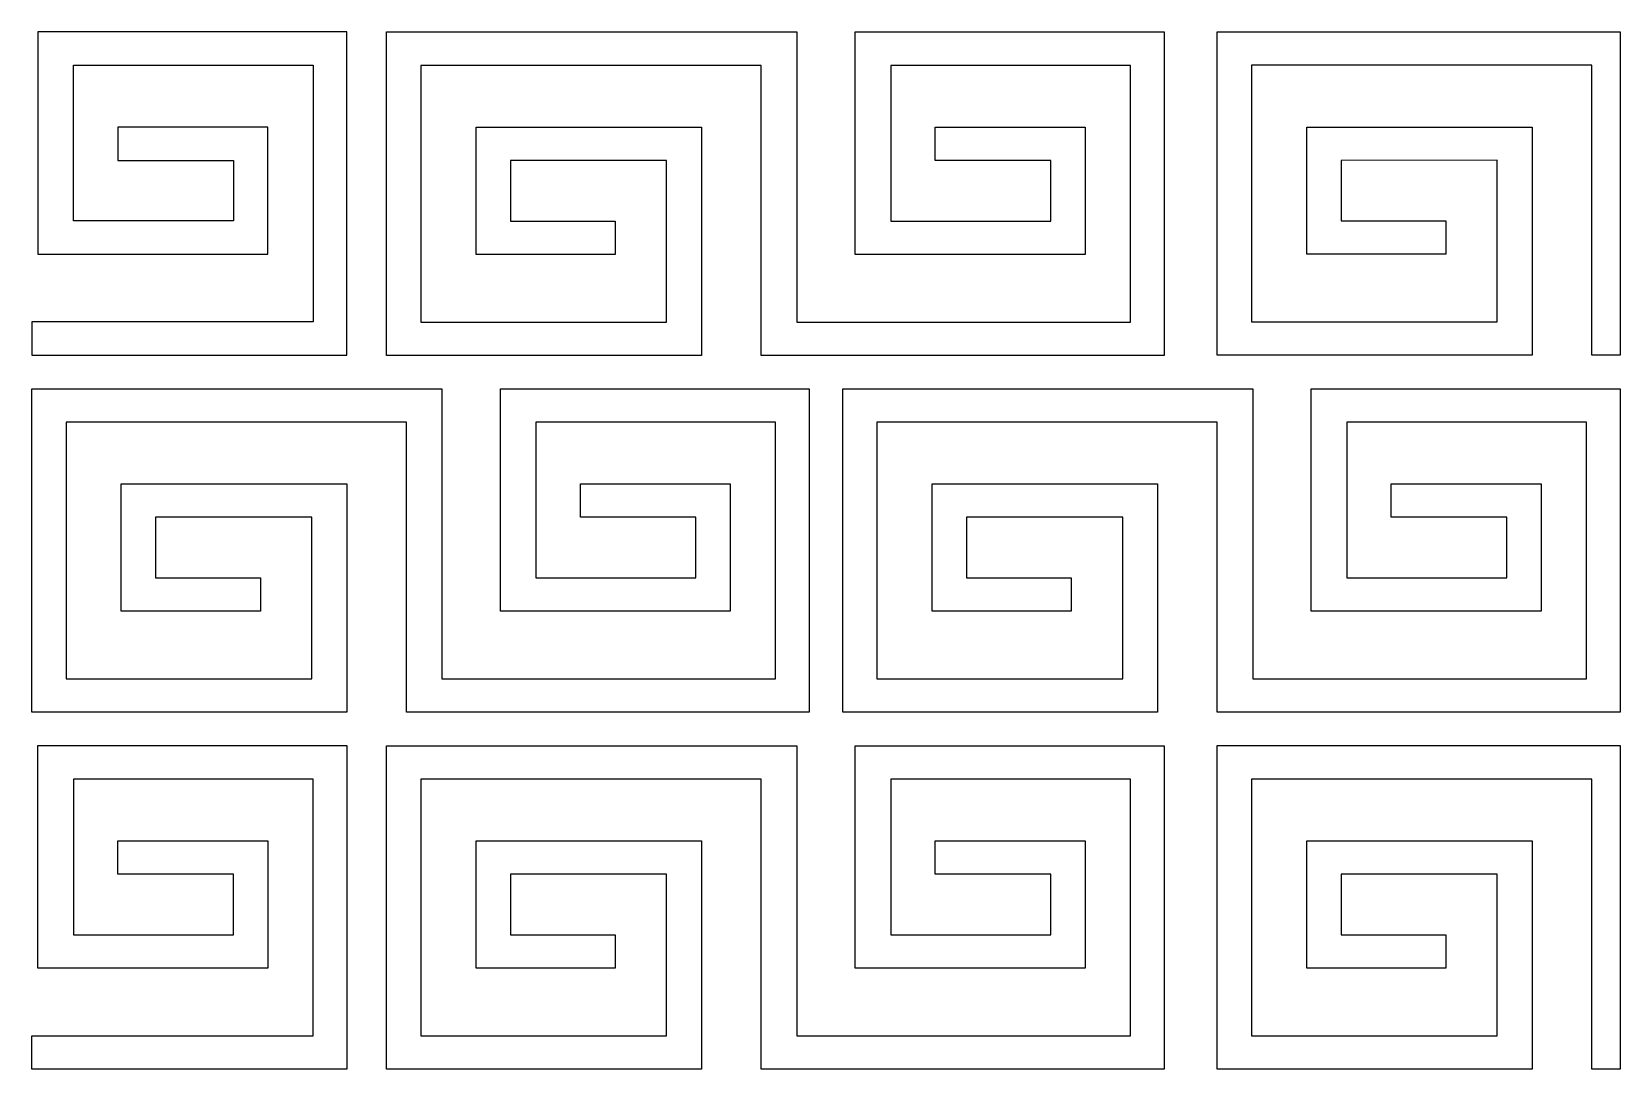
# Model space of a CAD drawing. Header units: centimetres. Extents: x -91 to 91, y -115 to 115.
# Drawn here: x -90.8 to -5.1, y 0.9 to 56.9 of the extents above; entities that cross this region are included whole.
import ezdxf

# ---------------------------------------------------------------- set-up
doc = ezdxf.new("R2010")
doc.units = ezdxf.units.CM
doc.header["$MEASUREMENT"] = 0
doc.layers.add('layer 1', color=7, linetype='Continuous')

msp = doc.modelspace()

# ---------------------------------------------------------------- linework, layer by layer
at = {"layer": 'layer 1', "color": 242}
for points, knots in [([(-90.81109, 41.20222), (-90.81109, 41.20222), (-75.63566, 41.20219), (-75.63566, 41.20219), (-75.63566, 41.20219), (-75.63566, 41.20219), (-75.63565, 55.04569), (-75.63565, 55.04569), (-75.63565, 55.04569), (-75.63565, 55.04569), (-88.56406, 55.04569), (-88.56406, 55.04569), (-88.56406, 55.04569), (-88.56406, 55.04569), (-88.56405, 46.64903), (-88.56405, 46.64903), (-88.56405, 46.64903), (-88.56405, 46.64903), (-79.93376, 46.64903), (-79.93376, 46.64903), (-79.93376, 46.64903), (-79.93376, 46.64903), (-79.93393, 49.91779), (-79.93393, 49.91779), (-79.93393, 49.91779), (-79.93393, 49.91779), (-86.16654, 49.91735), (-86.16654, 49.91735), (-86.16654, 49.91735), (-86.16654, 49.91735), (-86.16654, 51.7156), (-86.16654, 51.7156), (-86.16654, 51.7156), (-86.16654, 51.7156), (-78.08393, 51.7156), (-78.08393, 51.7156), (-78.08393, 51.7156), (-78.08393, 51.7156), (-78.08393, 44.84756), (-78.08393, 44.84756), (-78.08393, 44.84756), (-78.08393, 44.84756), (-90.48199, 44.84756), (-90.48199, 44.84756), (-90.48199, 44.84756), (-90.48199, 44.84756), (-90.48199, 56.85307), (-90.48199, 56.85307), (-90.48199, 56.85307), (-90.48199, 56.85307), (-73.82049, 56.85307), (-73.82049, 56.85307), (-73.82049, 56.85307), (-73.82049, 56.85307), (-73.82049, 39.40125), (-73.82049, 39.40125), (-73.82049, 39.40125), (-73.82049, 39.40125), (-90.81109, 39.4012), (-90.81109, 39.4012), (-90.81109, 39.4012), (-90.81109, 39.4012), (-90.81109, 41.20222), (-90.81109, 41.20222)], [0, 0, 0, 0, 0.05882353, 0.05882353, 0.05882353, 0.05882353, 0.11764706, 0.11764706, 0.11764706, 0.11764706, 0.17647059, 0.17647059, 0.17647059, 0.17647059, 0.23529412, 0.23529412, 0.23529412, 0.23529412, 0.29411765, 0.29411765, 0.29411765, 0.29411765, 0.35294118, 0.35294118, 0.35294118, 0.35294118, 0.41176471, 0.41176471, 0.41176471, 0.41176471, 0.47058824, 0.47058824, 0.47058824, 0.47058824, 0.52941176, 0.52941176, 0.52941176, 0.52941176, 0.58823529, 0.58823529, 0.58823529, 0.58823529, 0.64705882, 0.64705882, 0.64705882, 0.64705882, 0.70588235, 0.70588235, 0.70588235, 0.70588235, 0.76470588, 0.76470588, 0.76470588, 0.76470588, 0.82352941, 0.82352941, 0.82352941, 0.82352941, 0.88235294, 0.88235294, 0.88235294, 0.88235294, 1, 1, 1, 1]), ([(-59.3488, 44.83976), (-59.3488, 44.83976), (-59.3488, 46.6404), (-59.3488, 46.6404), (-59.3488, 46.6404), (-59.3488, 46.6404), (-64.99964, 46.6404), (-64.99964, 46.6404), (-64.99964, 46.6404), (-64.99964, 46.6404), (-64.99964, 49.9089), (-64.99964, 49.9089), (-64.99964, 49.9089), (-64.99964, 49.9089), (-56.57505, 49.90891), (-56.57505, 49.90891), (-56.57505, 49.90891), (-56.57505, 49.90891), (-56.57505, 41.19277), (-56.57505, 41.19277), (-56.57505, 41.19277), (-56.57505, 41.19277), (-69.82867, 41.19277), (-69.82867, 41.19277), (-69.82867, 41.19277), (-69.82867, 41.19277), (-69.82866, 55.03752), (-69.82866, 55.03752), (-69.82866, 55.03752), (-69.82866, 55.03752), (-51.47334, 55.03752), (-51.47334, 55.03752), (-51.47334, 55.03752), (-51.47334, 55.03752), (-51.47334, 39.39237), (-51.47334, 39.39237), (-51.47334, 39.39237), (-51.47334, 39.39237), (-29.74182, 39.39237), (-29.74182, 39.39237), (-29.74182, 39.39237), (-29.74182, 39.39237), (-29.74182, 56.84419), (-29.74182, 56.84419), (-29.74182, 56.84419), (-29.74182, 56.84419), (-46.40332, 56.84419), (-46.40332, 56.84419), (-46.40332, 56.84419), (-46.40332, 56.84419), (-46.40332, 44.83868), (-46.40332, 44.83868), (-46.40332, 44.83868), (-46.40332, 44.83868), (-34.00526, 44.83868), (-34.00526, 44.83868), (-34.00526, 44.83868), (-34.00526, 44.83868), (-34.00526, 51.70672), (-34.00526, 51.70672), (-34.00526, 51.70672), (-34.00526, 51.70672), (-42.08787, 51.70672), (-42.08787, 51.70672), (-42.08787, 51.70672), (-42.08787, 51.70672), (-42.08787, 49.90847), (-42.08787, 49.90847), (-42.08787, 49.90847), (-42.08787, 49.90847), (-35.85526, 49.90891), (-35.85526, 49.90891), (-35.85526, 49.90891), (-35.85526, 49.90891), (-35.85509, 46.64015), (-35.85509, 46.64015), (-35.85509, 46.64015), (-35.85509, 46.64015), (-44.48538, 46.64015), (-44.48538, 46.64015), (-44.48538, 46.64015), (-44.48538, 46.64015), (-44.48539, 55.03681), (-44.48539, 55.03681), (-44.48539, 55.03681), (-44.48539, 55.03681), (-31.55698, 55.03681), (-31.55698, 55.03681), (-31.55698, 55.03681), (-31.55698, 55.03681), (-31.55699, 41.19331), (-31.55699, 41.19331), (-31.55699, 41.19331), (-31.55699, 41.19331), (-49.55562, 41.19318), (-49.55562, 41.19318), (-49.55562, 41.19318), (-49.55562, 41.19318), (-49.55562, 56.84392), (-49.55562, 56.84392), (-49.55562, 56.84392), (-49.55562, 56.84392), (-71.67789, 56.84414), (-71.67789, 56.84414), (-71.67789, 56.84414), (-71.67789, 56.84414), (-71.67789, 39.39479), (-71.67789, 39.39479), (-71.67789, 39.39479), (-71.67789, 39.39479), (-54.69237, 39.39452), (-54.69237, 39.39452), (-54.69237, 39.39452), (-54.69237, 39.39452), (-54.69237, 51.7058), (-54.69237, 51.7058), (-54.69237, 51.7058), (-54.69237, 51.7058), (-66.84896, 51.70672), (-66.84896, 51.70672), (-66.84896, 51.70672), (-66.84896, 51.70672), (-66.84896, 44.83868), (-66.84896, 44.83868), (-66.84896, 44.83868), (-66.84896, 44.83868), (-59.3488, 44.83976), (-59.3488, 44.83976)], [0, 0, 0, 0, 0.03030303, 0.03030303, 0.03030303, 0.03030303, 0.06060606, 0.06060606, 0.06060606, 0.06060606, 0.09090909, 0.09090909, 0.09090909, 0.09090909, 0.12121212, 0.12121212, 0.12121212, 0.12121212, 0.15151515, 0.15151515, 0.15151515, 0.15151515, 0.18181818, 0.18181818, 0.18181818, 0.18181818, 0.21212121, 0.21212121, 0.21212121, 0.21212121, 0.24242424, 0.24242424, 0.24242424, 0.24242424, 0.27272727, 0.27272727, 0.27272727, 0.27272727, 0.3030303, 0.3030303, 0.3030303, 0.3030303, 0.33333333, 0.33333333, 0.33333333, 0.33333333, 0.36363636, 0.36363636, 0.36363636, 0.36363636, 0.39393939, 0.39393939, 0.39393939, 0.39393939, 0.42424242, 0.42424242, 0.42424242, 0.42424242, 0.45454545, 0.45454545, 0.45454545, 0.45454545, 0.48484848, 0.48484848, 0.48484848, 0.48484848, 0.51515152, 0.51515152, 0.51515152, 0.51515152, 0.54545455, 0.54545455, 0.54545455, 0.54545455, 0.57575758, 0.57575758, 0.57575758, 0.57575758, 0.60606061, 0.60606061, 0.60606061, 0.60606061, 0.63636364, 0.63636364, 0.63636364, 0.63636364, 0.66666667, 0.66666667, 0.66666667, 0.66666667, 0.6969697, 0.6969697, 0.6969697, 0.6969697, 0.72727273, 0.72727273, 0.72727273, 0.72727273, 0.75757576, 0.75757576, 0.75757576, 0.75757576, 0.78787879, 0.78787879, 0.78787879, 0.78787879, 0.81818182, 0.81818182, 0.81818182, 0.81818182, 0.84848485, 0.84848485, 0.84848485, 0.84848485, 0.87878788, 0.87878788, 0.87878788, 0.87878788, 0.90909091, 0.90909091, 0.90909091, 0.90909091, 0.93939394, 0.93939394, 0.93939394, 0.93939394, 1, 1, 1, 1]), ([(-5.14046, 56.85285), (-5.14046, 56.85285), (-26.87745, 56.85307), (-26.87745, 56.85307), (-26.87745, 56.85307), (-26.87745, 56.85307), (-26.87745, 39.40372), (-26.87745, 39.40372), (-26.87745, 39.40372), (-26.87745, 39.40372), (-9.89193, 39.40345), (-9.89193, 39.40345), (-9.89193, 39.40345), (-9.89193, 39.40345), (-9.89193, 51.71473), (-9.89193, 51.71473), (-9.89193, 51.71473), (-9.89193, 51.71473), (-22.04852, 51.71565), (-22.04852, 51.71565), (-22.04852, 51.71565), (-22.04852, 51.71565), (-22.04852, 44.84761), (-22.04852, 44.84761), (-22.04852, 44.84761), (-22.04852, 44.84761), (-14.54836, 44.84869), (-14.54836, 44.84869), (-14.54836, 44.84869), (-14.54836, 44.84869), (-14.54836, 46.64933), (-14.54836, 46.64933), (-14.54836, 46.64933), (-14.54836, 46.64933), (-20.1992, 46.64933), (-20.1992, 46.64933), (-20.1992, 46.64933), (-20.1992, 46.64933), (-20.1992, 49.91783), (-20.1992, 49.91783), (-20.1992, 49.91783), (-20.1992, 49.91783), (-11.77461, 49.91784), (-11.77461, 49.91784), (-11.77461, 49.91784), (-11.77461, 49.91784), (-11.77461, 41.2017), (-11.77461, 41.2017), (-11.77461, 41.2017), (-11.77461, 41.2017), (-25.02823, 41.2017), (-25.02823, 41.2017), (-25.02823, 41.2017), (-25.02823, 41.2017), (-25.02822, 55.04645), (-25.02822, 55.04645), (-25.02822, 55.04645), (-25.02822, 55.04645), (-6.6729, 55.04645), (-6.6729, 55.04645), (-6.6729, 55.04645), (-6.6729, 55.04645), (-6.6729, 39.4013), (-6.6729, 39.4013), (-6.6729, 39.4013), (-6.6729, 39.4013), (-5.14091, 39.4013), (-5.14091, 39.4013), (-5.14091, 39.4013), (-5.14091, 39.4013), (-5.14046, 56.85285), (-5.14046, 56.85285)], [0, 0, 0, 0, 0.05263158, 0.05263158, 0.05263158, 0.05263158, 0.10526316, 0.10526316, 0.10526316, 0.10526316, 0.15789474, 0.15789474, 0.15789474, 0.15789474, 0.21052632, 0.21052632, 0.21052632, 0.21052632, 0.26315789, 0.26315789, 0.26315789, 0.26315789, 0.31578947, 0.31578947, 0.31578947, 0.31578947, 0.36842105, 0.36842105, 0.36842105, 0.36842105, 0.42105263, 0.42105263, 0.42105263, 0.42105263, 0.47368421, 0.47368421, 0.47368421, 0.47368421, 0.52631579, 0.52631579, 0.52631579, 0.52631579, 0.57894737, 0.57894737, 0.57894737, 0.57894737, 0.63157895, 0.63157895, 0.63157895, 0.63157895, 0.68421053, 0.68421053, 0.68421053, 0.68421053, 0.73684211, 0.73684211, 0.73684211, 0.73684211, 0.78947368, 0.78947368, 0.78947368, 0.78947368, 0.84210526, 0.84210526, 0.84210526, 0.84210526, 0.89473684, 0.89473684, 0.89473684, 0.89473684, 1, 1, 1, 1]), ([(-78.48353, 25.59659), (-78.48353, 25.59659), (-78.48353, 27.39723), (-78.48353, 27.39723), (-78.48353, 27.39723), (-78.48353, 27.39723), (-84.13437, 27.39723), (-84.13437, 27.39723), (-84.13437, 27.39723), (-84.13437, 27.39723), (-84.13437, 30.66573), (-84.13437, 30.66573), (-84.13437, 30.66573), (-84.13437, 30.66573), (-75.70978, 30.66574), (-75.70978, 30.66574), (-75.70978, 30.66574), (-75.70978, 30.66574), (-75.70978, 21.9496), (-75.70978, 21.9496), (-75.70978, 21.9496), (-75.70978, 21.9496), (-88.9634, 21.9496), (-88.9634, 21.9496), (-88.9634, 21.9496), (-88.9634, 21.9496), (-88.96339, 35.79435), (-88.96339, 35.79435), (-88.96339, 35.79435), (-88.96339, 35.79435), (-70.60807, 35.79435), (-70.60807, 35.79435), (-70.60807, 35.79435), (-70.60807, 35.79435), (-70.60807, 20.1492), (-70.60807, 20.1492), (-70.60807, 20.1492), (-70.60807, 20.1492), (-48.87655, 20.1492), (-48.87655, 20.1492), (-48.87655, 20.1492), (-48.87655, 20.1492), (-48.87655, 37.60102), (-48.87655, 37.60102), (-48.87655, 37.60102), (-48.87655, 37.60102), (-65.53805, 37.60102), (-65.53805, 37.60102), (-65.53805, 37.60102), (-65.53805, 37.60102), (-65.53805, 25.59551), (-65.53805, 25.59551), (-65.53805, 25.59551), (-65.53805, 25.59551), (-53.13999, 25.59551), (-53.13999, 25.59551), (-53.13999, 25.59551), (-53.13999, 25.59551), (-53.13999, 32.46355), (-53.13999, 32.46355), (-53.13999, 32.46355), (-53.13999, 32.46355), (-61.2226, 32.46355), (-61.2226, 32.46355), (-61.2226, 32.46355), (-61.2226, 32.46355), (-61.2226, 30.6653), (-61.2226, 30.6653), (-61.2226, 30.6653), (-61.2226, 30.6653), (-54.98999, 30.66574), (-54.98999, 30.66574), (-54.98999, 30.66574), (-54.98999, 30.66574), (-54.98982, 27.39698), (-54.98982, 27.39698), (-54.98982, 27.39698), (-54.98982, 27.39698), (-63.62011, 27.39698), (-63.62011, 27.39698), (-63.62011, 27.39698), (-63.62011, 27.39698), (-63.62012, 35.79364), (-63.62012, 35.79364), (-63.62012, 35.79364), (-63.62012, 35.79364), (-50.69171, 35.79364), (-50.69171, 35.79364), (-50.69171, 35.79364), (-50.69171, 35.79364), (-50.69172, 21.95014), (-50.69172, 21.95014), (-50.69172, 21.95014), (-50.69172, 21.95014), (-68.69035, 21.95001), (-68.69035, 21.95001), (-68.69035, 21.95001), (-68.69035, 21.95001), (-68.69035, 37.60075), (-68.69035, 37.60075), (-68.69035, 37.60075), (-68.69035, 37.60075), (-90.81262, 37.60097), (-90.81262, 37.60097), (-90.81262, 37.60097), (-90.81262, 37.60097), (-90.81262, 20.15162), (-90.81262, 20.15162), (-90.81262, 20.15162), (-90.81262, 20.15162), (-73.8271, 20.15135), (-73.8271, 20.15135), (-73.8271, 20.15135), (-73.8271, 20.15135), (-73.8271, 32.46263), (-73.8271, 32.46263), (-73.8271, 32.46263), (-73.8271, 32.46263), (-85.98369, 32.46355), (-85.98369, 32.46355), (-85.98369, 32.46355), (-85.98369, 32.46355), (-85.98369, 25.59551), (-85.98369, 25.59551), (-85.98369, 25.59551), (-85.98369, 25.59551), (-78.48353, 25.59659), (-78.48353, 25.59659)], [0, 0, 0, 0, 0.03030303, 0.03030303, 0.03030303, 0.03030303, 0.06060606, 0.06060606, 0.06060606, 0.06060606, 0.09090909, 0.09090909, 0.09090909, 0.09090909, 0.12121212, 0.12121212, 0.12121212, 0.12121212, 0.15151515, 0.15151515, 0.15151515, 0.15151515, 0.18181818, 0.18181818, 0.18181818, 0.18181818, 0.21212121, 0.21212121, 0.21212121, 0.21212121, 0.24242424, 0.24242424, 0.24242424, 0.24242424, 0.27272727, 0.27272727, 0.27272727, 0.27272727, 0.3030303, 0.3030303, 0.3030303, 0.3030303, 0.33333333, 0.33333333, 0.33333333, 0.33333333, 0.36363636, 0.36363636, 0.36363636, 0.36363636, 0.39393939, 0.39393939, 0.39393939, 0.39393939, 0.42424242, 0.42424242, 0.42424242, 0.42424242, 0.45454545, 0.45454545, 0.45454545, 0.45454545, 0.48484848, 0.48484848, 0.48484848, 0.48484848, 0.51515152, 0.51515152, 0.51515152, 0.51515152, 0.54545455, 0.54545455, 0.54545455, 0.54545455, 0.57575758, 0.57575758, 0.57575758, 0.57575758, 0.60606061, 0.60606061, 0.60606061, 0.60606061, 0.63636364, 0.63636364, 0.63636364, 0.63636364, 0.66666667, 0.66666667, 0.66666667, 0.66666667, 0.6969697, 0.6969697, 0.6969697, 0.6969697, 0.72727273, 0.72727273, 0.72727273, 0.72727273, 0.75757576, 0.75757576, 0.75757576, 0.75757576, 0.78787879, 0.78787879, 0.78787879, 0.78787879, 0.81818182, 0.81818182, 0.81818182, 0.81818182, 0.84848485, 0.84848485, 0.84848485, 0.84848485, 0.87878788, 0.87878788, 0.87878788, 0.87878788, 0.90909091, 0.90909091, 0.90909091, 0.90909091, 0.93939394, 0.93939394, 0.93939394, 0.93939394, 1, 1, 1, 1]), ([(-34.74796, 25.59659), (-34.74796, 25.59659), (-34.74796, 27.39723), (-34.74796, 27.39723), (-34.74796, 27.39723), (-34.74796, 27.39723), (-40.3988, 27.39723), (-40.3988, 27.39723), (-40.3988, 27.39723), (-40.3988, 27.39723), (-40.3988, 30.66573), (-40.3988, 30.66573), (-40.3988, 30.66573), (-40.3988, 30.66573), (-31.97421, 30.66574), (-31.97421, 30.66574), (-31.97421, 30.66574), (-31.97421, 30.66574), (-31.97421, 21.9496), (-31.97421, 21.9496), (-31.97421, 21.9496), (-31.97421, 21.9496), (-45.22783, 21.9496), (-45.22783, 21.9496), (-45.22783, 21.9496), (-45.22783, 21.9496), (-45.22782, 35.79435), (-45.22782, 35.79435), (-45.22782, 35.79435), (-45.22782, 35.79435), (-26.8725, 35.79435), (-26.8725, 35.79435), (-26.8725, 35.79435), (-26.8725, 35.79435), (-26.8725, 20.1492), (-26.8725, 20.1492), (-26.8725, 20.1492), (-26.8725, 20.1492), (-5.14098, 20.1492), (-5.14098, 20.1492), (-5.14098, 20.1492), (-5.14098, 20.1492), (-5.14098, 37.60102), (-5.14098, 37.60102), (-5.14098, 37.60102), (-5.14098, 37.60102), (-21.80248, 37.60102), (-21.80248, 37.60102), (-21.80248, 37.60102), (-21.80248, 37.60102), (-21.80248, 25.59551), (-21.80248, 25.59551), (-21.80248, 25.59551), (-21.80248, 25.59551), (-9.40442, 25.59551), (-9.40442, 25.59551), (-9.40442, 25.59551), (-9.40442, 25.59551), (-9.40442, 32.46355), (-9.40442, 32.46355), (-9.40442, 32.46355), (-9.40442, 32.46355), (-17.48703, 32.46355), (-17.48703, 32.46355), (-17.48703, 32.46355), (-17.48703, 32.46355), (-17.48703, 30.6653), (-17.48703, 30.6653), (-17.48703, 30.6653), (-17.48703, 30.6653), (-11.25442, 30.66574), (-11.25442, 30.66574), (-11.25442, 30.66574), (-11.25442, 30.66574), (-11.25425, 27.39698), (-11.25425, 27.39698), (-11.25425, 27.39698), (-11.25425, 27.39698), (-19.88454, 27.39698), (-19.88454, 27.39698), (-19.88454, 27.39698), (-19.88454, 27.39698), (-19.88455, 35.79364), (-19.88455, 35.79364), (-19.88455, 35.79364), (-19.88455, 35.79364), (-6.95614, 35.79364), (-6.95614, 35.79364), (-6.95614, 35.79364), (-6.95614, 35.79364), (-6.95615, 21.95014), (-6.95615, 21.95014), (-6.95615, 21.95014), (-6.95615, 21.95014), (-24.95478, 21.95001), (-24.95478, 21.95001), (-24.95478, 21.95001), (-24.95478, 21.95001), (-24.95478, 37.60075), (-24.95478, 37.60075), (-24.95478, 37.60075), (-24.95478, 37.60075), (-47.07705, 37.60097), (-47.07705, 37.60097), (-47.07705, 37.60097), (-47.07705, 37.60097), (-47.07705, 20.15162), (-47.07705, 20.15162), (-47.07705, 20.15162), (-47.07705, 20.15162), (-30.09153, 20.15135), (-30.09153, 20.15135), (-30.09153, 20.15135), (-30.09153, 20.15135), (-30.09153, 32.46263), (-30.09153, 32.46263), (-30.09153, 32.46263), (-30.09153, 32.46263), (-42.24812, 32.46355), (-42.24812, 32.46355), (-42.24812, 32.46355), (-42.24812, 32.46355), (-42.24812, 25.59551), (-42.24812, 25.59551), (-42.24812, 25.59551), (-42.24812, 25.59551), (-34.74796, 25.59659), (-34.74796, 25.59659)], [0, 0, 0, 0, 0.03030303, 0.03030303, 0.03030303, 0.03030303, 0.06060606, 0.06060606, 0.06060606, 0.06060606, 0.09090909, 0.09090909, 0.09090909, 0.09090909, 0.12121212, 0.12121212, 0.12121212, 0.12121212, 0.15151515, 0.15151515, 0.15151515, 0.15151515, 0.18181818, 0.18181818, 0.18181818, 0.18181818, 0.21212121, 0.21212121, 0.21212121, 0.21212121, 0.24242424, 0.24242424, 0.24242424, 0.24242424, 0.27272727, 0.27272727, 0.27272727, 0.27272727, 0.3030303, 0.3030303, 0.3030303, 0.3030303, 0.33333333, 0.33333333, 0.33333333, 0.33333333, 0.36363636, 0.36363636, 0.36363636, 0.36363636, 0.39393939, 0.39393939, 0.39393939, 0.39393939, 0.42424242, 0.42424242, 0.42424242, 0.42424242, 0.45454545, 0.45454545, 0.45454545, 0.45454545, 0.48484848, 0.48484848, 0.48484848, 0.48484848, 0.51515152, 0.51515152, 0.51515152, 0.51515152, 0.54545455, 0.54545455, 0.54545455, 0.54545455, 0.57575758, 0.57575758, 0.57575758, 0.57575758, 0.60606061, 0.60606061, 0.60606061, 0.60606061, 0.63636364, 0.63636364, 0.63636364, 0.63636364, 0.66666667, 0.66666667, 0.66666667, 0.66666667, 0.6969697, 0.6969697, 0.6969697, 0.6969697, 0.72727273, 0.72727273, 0.72727273, 0.72727273, 0.75757576, 0.75757576, 0.75757576, 0.75757576, 0.78787879, 0.78787879, 0.78787879, 0.78787879, 0.81818182, 0.81818182, 0.81818182, 0.81818182, 0.84848485, 0.84848485, 0.84848485, 0.84848485, 0.87878788, 0.87878788, 0.87878788, 0.87878788, 0.90909091, 0.90909091, 0.90909091, 0.90909091, 0.93939394, 0.93939394, 0.93939394, 0.93939394, 1, 1, 1, 1]), ([(-90.81109, 0.89838), (-90.81109, 0.89838), (-73.81735, 0.89885), (-73.81735, 0.89885), (-73.81735, 0.89885), (-73.81735, 0.89885), (-73.81735, 18.35067), (-73.81735, 18.35067), (-73.81735, 18.35067), (-73.81735, 18.35067), (-90.47885, 18.35067), (-90.47885, 18.35067), (-90.47885, 18.35067), (-90.47885, 18.35067), (-90.47885, 6.34516), (-90.47885, 6.34516), (-90.47885, 6.34516), (-90.47885, 6.34516), (-78.08079, 6.34516), (-78.08079, 6.34516), (-78.08079, 6.34516), (-78.08079, 6.34516), (-78.08079, 13.2132), (-78.08079, 13.2132), (-78.08079, 13.2132), (-78.08079, 13.2132), (-86.1634, 13.2132), (-86.1634, 13.2132), (-86.1634, 13.2132), (-86.1634, 13.2132), (-86.1634, 11.41495), (-86.1634, 11.41495), (-86.1634, 11.41495), (-86.1634, 11.41495), (-79.93079, 11.41539), (-79.93079, 11.41539), (-79.93079, 11.41539), (-79.93079, 11.41539), (-79.93062, 8.14663), (-79.93062, 8.14663), (-79.93062, 8.14663), (-79.93062, 8.14663), (-88.56091, 8.14663), (-88.56091, 8.14663), (-88.56091, 8.14663), (-88.56091, 8.14663), (-88.56092, 16.54329), (-88.56092, 16.54329), (-88.56092, 16.54329), (-88.56092, 16.54329), (-75.63251, 16.54329), (-75.63251, 16.54329), (-75.63251, 16.54329), (-75.63251, 16.54329), (-75.63252, 2.69979), (-75.63252, 2.69979), (-75.63252, 2.69979), (-75.63252, 2.69979), (-90.81082, 2.69975), (-90.81082, 2.69975), (-90.81082, 2.69975), (-90.81082, 2.69975), (-90.81109, 0.89838), (-90.81109, 0.89838)], [0, 0, 0, 0, 0.05882353, 0.05882353, 0.05882353, 0.05882353, 0.11764706, 0.11764706, 0.11764706, 0.11764706, 0.17647059, 0.17647059, 0.17647059, 0.17647059, 0.23529412, 0.23529412, 0.23529412, 0.23529412, 0.29411765, 0.29411765, 0.29411765, 0.29411765, 0.35294118, 0.35294118, 0.35294118, 0.35294118, 0.41176471, 0.41176471, 0.41176471, 0.41176471, 0.47058824, 0.47058824, 0.47058824, 0.47058824, 0.52941176, 0.52941176, 0.52941176, 0.52941176, 0.58823529, 0.58823529, 0.58823529, 0.58823529, 0.64705882, 0.64705882, 0.64705882, 0.64705882, 0.70588235, 0.70588235, 0.70588235, 0.70588235, 0.76470588, 0.76470588, 0.76470588, 0.76470588, 0.82352941, 0.82352941, 0.82352941, 0.82352941, 0.88235294, 0.88235294, 0.88235294, 0.88235294, 1, 1, 1, 1]), ([(-59.34566, 6.33736), (-59.34566, 6.33736), (-59.34566, 8.138), (-59.34566, 8.138), (-59.34566, 8.138), (-59.34566, 8.138), (-64.9965, 8.138), (-64.9965, 8.138), (-64.9965, 8.138), (-64.9965, 8.138), (-64.9965, 11.4065), (-64.9965, 11.4065), (-64.9965, 11.4065), (-64.9965, 11.4065), (-56.57191, 11.40651), (-56.57191, 11.40651), (-56.57191, 11.40651), (-56.57191, 11.40651), (-56.57191, 2.69037), (-56.57191, 2.69037), (-56.57191, 2.69037), (-56.57191, 2.69037), (-69.82553, 2.69037), (-69.82553, 2.69037), (-69.82553, 2.69037), (-69.82553, 2.69037), (-69.82552, 16.53512), (-69.82552, 16.53512), (-69.82552, 16.53512), (-69.82552, 16.53512), (-51.4702, 16.53512), (-51.4702, 16.53512), (-51.4702, 16.53512), (-51.4702, 16.53512), (-51.4702, 0.88997), (-51.4702, 0.88997), (-51.4702, 0.88997), (-51.4702, 0.88997), (-29.73868, 0.88997), (-29.73868, 0.88997), (-29.73868, 0.88997), (-29.73868, 0.88997), (-29.73868, 18.34179), (-29.73868, 18.34179), (-29.73868, 18.34179), (-29.73868, 18.34179), (-46.40018, 18.34179), (-46.40018, 18.34179), (-46.40018, 18.34179), (-46.40018, 18.34179), (-46.40018, 6.33628), (-46.40018, 6.33628), (-46.40018, 6.33628), (-46.40018, 6.33628), (-34.00212, 6.33628), (-34.00212, 6.33628), (-34.00212, 6.33628), (-34.00212, 6.33628), (-34.00212, 13.20432), (-34.00212, 13.20432), (-34.00212, 13.20432), (-34.00212, 13.20432), (-42.08473, 13.20432), (-42.08473, 13.20432), (-42.08473, 13.20432), (-42.08473, 13.20432), (-42.08473, 11.40607), (-42.08473, 11.40607), (-42.08473, 11.40607), (-42.08473, 11.40607), (-35.85212, 11.40651), (-35.85212, 11.40651), (-35.85212, 11.40651), (-35.85212, 11.40651), (-35.85195, 8.13775), (-35.85195, 8.13775), (-35.85195, 8.13775), (-35.85195, 8.13775), (-44.48224, 8.13775), (-44.48224, 8.13775), (-44.48224, 8.13775), (-44.48224, 8.13775), (-44.48225, 16.53441), (-44.48225, 16.53441), (-44.48225, 16.53441), (-44.48225, 16.53441), (-31.55384, 16.53441), (-31.55384, 16.53441), (-31.55384, 16.53441), (-31.55384, 16.53441), (-31.55385, 2.69091), (-31.55385, 2.69091), (-31.55385, 2.69091), (-31.55385, 2.69091), (-49.55248, 2.69078), (-49.55248, 2.69078), (-49.55248, 2.69078), (-49.55248, 2.69078), (-49.55248, 18.34152), (-49.55248, 18.34152), (-49.55248, 18.34152), (-49.55248, 18.34152), (-71.67475, 18.34174), (-71.67475, 18.34174), (-71.67475, 18.34174), (-71.67475, 18.34174), (-71.67475, 0.89239), (-71.67475, 0.89239), (-71.67475, 0.89239), (-71.67475, 0.89239), (-54.68923, 0.89212), (-54.68923, 0.89212), (-54.68923, 0.89212), (-54.68923, 0.89212), (-54.68923, 13.2034), (-54.68923, 13.2034), (-54.68923, 13.2034), (-54.68923, 13.2034), (-66.84582, 13.20432), (-66.84582, 13.20432), (-66.84582, 13.20432), (-66.84582, 13.20432), (-66.84582, 6.33628), (-66.84582, 6.33628), (-66.84582, 6.33628), (-66.84582, 6.33628), (-59.34566, 6.33736), (-59.34566, 6.33736)], [0, 0, 0, 0, 0.03030303, 0.03030303, 0.03030303, 0.03030303, 0.06060606, 0.06060606, 0.06060606, 0.06060606, 0.09090909, 0.09090909, 0.09090909, 0.09090909, 0.12121212, 0.12121212, 0.12121212, 0.12121212, 0.15151515, 0.15151515, 0.15151515, 0.15151515, 0.18181818, 0.18181818, 0.18181818, 0.18181818, 0.21212121, 0.21212121, 0.21212121, 0.21212121, 0.24242424, 0.24242424, 0.24242424, 0.24242424, 0.27272727, 0.27272727, 0.27272727, 0.27272727, 0.3030303, 0.3030303, 0.3030303, 0.3030303, 0.33333333, 0.33333333, 0.33333333, 0.33333333, 0.36363636, 0.36363636, 0.36363636, 0.36363636, 0.39393939, 0.39393939, 0.39393939, 0.39393939, 0.42424242, 0.42424242, 0.42424242, 0.42424242, 0.45454545, 0.45454545, 0.45454545, 0.45454545, 0.48484848, 0.48484848, 0.48484848, 0.48484848, 0.51515152, 0.51515152, 0.51515152, 0.51515152, 0.54545455, 0.54545455, 0.54545455, 0.54545455, 0.57575758, 0.57575758, 0.57575758, 0.57575758, 0.60606061, 0.60606061, 0.60606061, 0.60606061, 0.63636364, 0.63636364, 0.63636364, 0.63636364, 0.66666667, 0.66666667, 0.66666667, 0.66666667, 0.6969697, 0.6969697, 0.6969697, 0.6969697, 0.72727273, 0.72727273, 0.72727273, 0.72727273, 0.75757576, 0.75757576, 0.75757576, 0.75757576, 0.78787879, 0.78787879, 0.78787879, 0.78787879, 0.81818182, 0.81818182, 0.81818182, 0.81818182, 0.84848485, 0.84848485, 0.84848485, 0.84848485, 0.87878788, 0.87878788, 0.87878788, 0.87878788, 0.90909091, 0.90909091, 0.90909091, 0.90909091, 0.93939394, 0.93939394, 0.93939394, 0.93939394, 1, 1, 1, 1]), ([(-5.14047, 18.35046), (-5.14047, 18.35046), (-26.87431, 18.35067), (-26.87431, 18.35067), (-26.87431, 18.35067), (-26.87431, 18.35067), (-26.87431, 0.90132), (-26.87431, 0.90132), (-26.87431, 0.90132), (-26.87431, 0.90132), (-9.88879, 0.90105), (-9.88879, 0.90105), (-9.88879, 0.90105), (-9.88879, 0.90105), (-9.88879, 13.21233), (-9.88879, 13.21233), (-9.88879, 13.21233), (-9.88879, 13.21233), (-22.04538, 13.21325), (-22.04538, 13.21325), (-22.04538, 13.21325), (-22.04538, 13.21325), (-22.04538, 6.34521), (-22.04538, 6.34521), (-22.04538, 6.34521), (-22.04538, 6.34521), (-14.54522, 6.34629), (-14.54522, 6.34629), (-14.54522, 6.34629), (-14.54522, 6.34629), (-14.54522, 8.14693), (-14.54522, 8.14693), (-14.54522, 8.14693), (-14.54522, 8.14693), (-20.19606, 8.14693), (-20.19606, 8.14693), (-20.19606, 8.14693), (-20.19606, 8.14693), (-20.19606, 11.41543), (-20.19606, 11.41543), (-20.19606, 11.41543), (-20.19606, 11.41543), (-11.77147, 11.41544), (-11.77147, 11.41544), (-11.77147, 11.41544), (-11.77147, 11.41544), (-11.77147, 2.6993), (-11.77147, 2.6993), (-11.77147, 2.6993), (-11.77147, 2.6993), (-25.02509, 2.6993), (-25.02509, 2.6993), (-25.02509, 2.6993), (-25.02509, 2.6993), (-25.02508, 16.54405), (-25.02508, 16.54405), (-25.02508, 16.54405), (-25.02508, 16.54405), (-6.66976, 16.54405), (-6.66976, 16.54405), (-6.66976, 16.54405), (-6.66976, 16.54405), (-6.66976, 0.8989), (-6.66976, 0.8989), (-6.66976, 0.8989), (-6.66976, 0.8989), (-5.14098, 0.8989), (-5.14098, 0.8989), (-5.14098, 0.8989), (-5.14098, 0.8989), (-5.14047, 18.35046), (-5.14047, 18.35046)], [0, 0, 0, 0, 0.05263158, 0.05263158, 0.05263158, 0.05263158, 0.10526316, 0.10526316, 0.10526316, 0.10526316, 0.15789474, 0.15789474, 0.15789474, 0.15789474, 0.21052632, 0.21052632, 0.21052632, 0.21052632, 0.26315789, 0.26315789, 0.26315789, 0.26315789, 0.31578947, 0.31578947, 0.31578947, 0.31578947, 0.36842105, 0.36842105, 0.36842105, 0.36842105, 0.42105263, 0.42105263, 0.42105263, 0.42105263, 0.47368421, 0.47368421, 0.47368421, 0.47368421, 0.52631579, 0.52631579, 0.52631579, 0.52631579, 0.57894737, 0.57894737, 0.57894737, 0.57894737, 0.63157895, 0.63157895, 0.63157895, 0.63157895, 0.68421053, 0.68421053, 0.68421053, 0.68421053, 0.73684211, 0.73684211, 0.73684211, 0.73684211, 0.78947368, 0.78947368, 0.78947368, 0.78947368, 0.84210526, 0.84210526, 0.84210526, 0.84210526, 0.89473684, 0.89473684, 0.89473684, 0.89473684, 1, 1, 1, 1])]:
    msp.add_open_spline(points, degree=3, knots=knots, dxfattribs=at)

doc.saveas('drawing.dxf')
